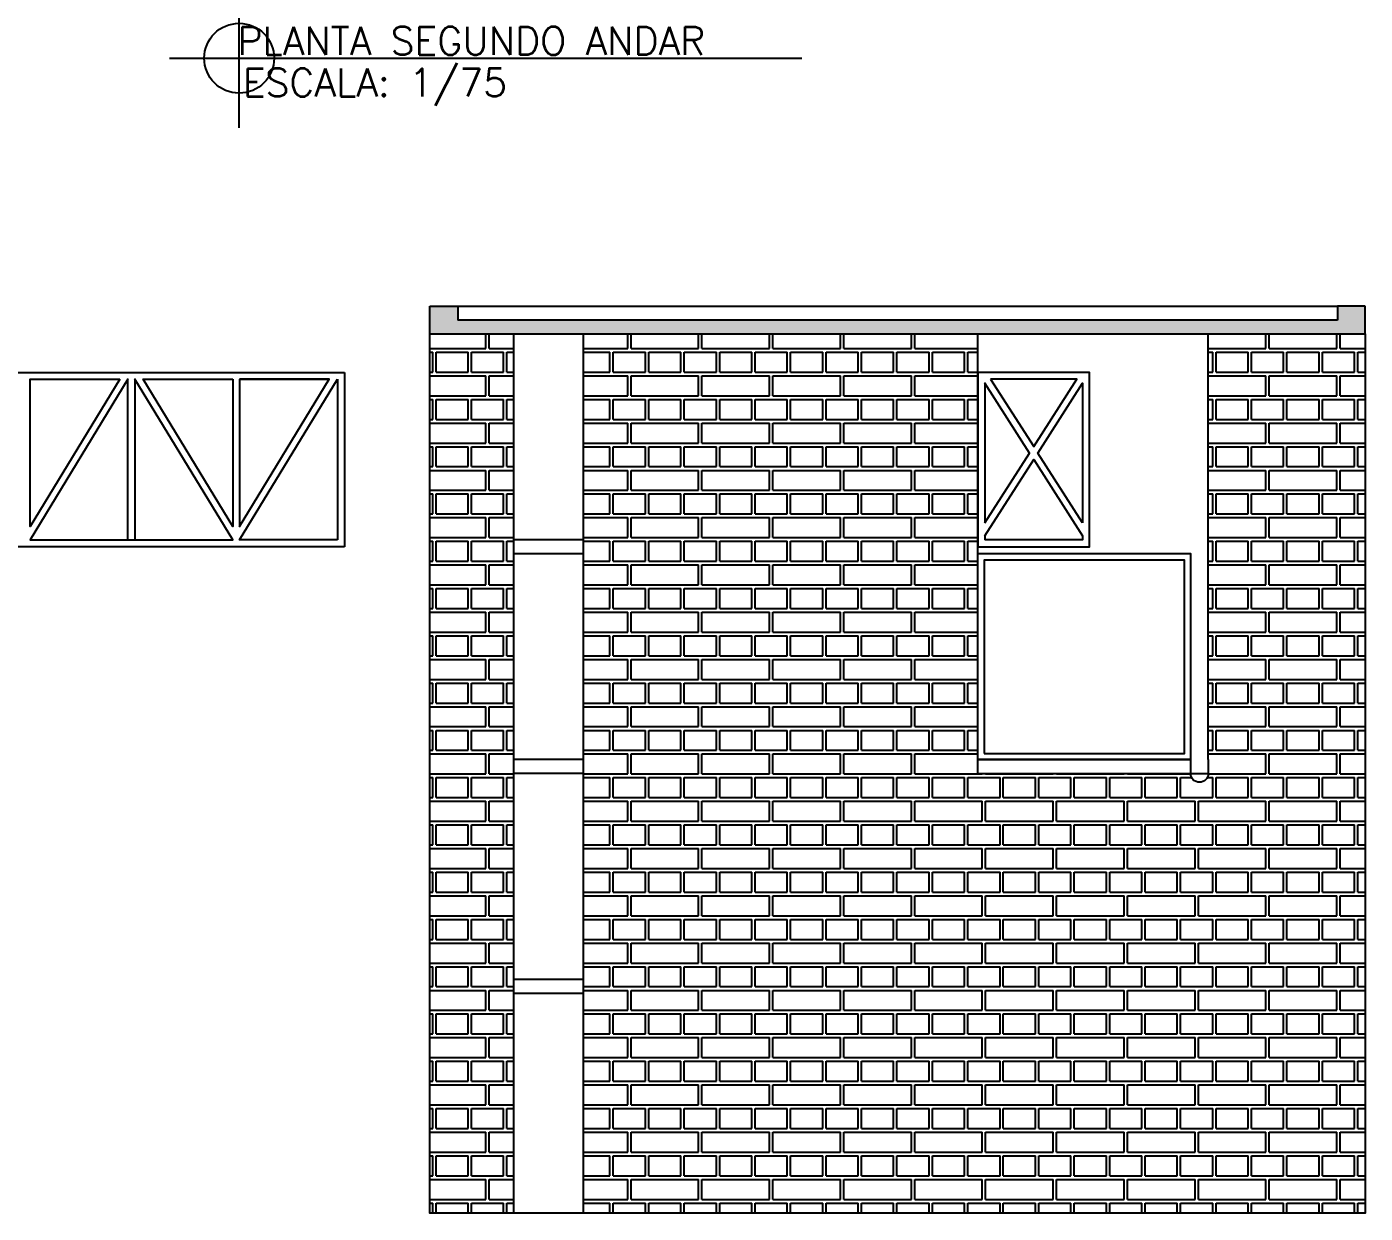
# Model space of a CAD drawing. Header units: millimetres. Extents: x 989.2 to 1073.6, y 1022.3 to 1081.3.
# Drawn here: x 1031.73 to 1050.9, y 1046.42 to 1063.42 of the extents above; entities that cross this region are included whole.
import ezdxf

# ---------------------------------------------------------------- set-up
doc = ezdxf.new("R2010")
doc.units = ezdxf.units.MM
doc.header["$PDMODE"] = 34
for name, color, linetype in [('ALVENARIA', 4, 'Continuous'), ('CAIXILHOS', 1, 'Continuous'), ('HACHURA', 253, 'Continuous'), ('TEXTOS', 2, 'Continuous')]:
    doc.layers.add(name, color=color, linetype=linetype)
doc.styles.add('1.50', font='simplex.shx', dxfattribs={"height": 0.06})

msp = doc.modelspace()

# ---------------------------------------------------------------- hatches: boundary and pattern name
at = {"layer": 'HACHURA', "ltscale": 0.05}
h = msp.add_hatch(color=256, dxfattribs=at)
h.dxf.hatch_style = 1
h.paths.add_polyline_path([(1050.904, 1059.016), (1050.904, 1059.416), (1050.504, 1059.416), (1050.504, 1059.216), (1037.904, 1059.216), (1037.904, 1059.416), (1037.504, 1059.416), (1037.504, 1059.016)])
h = msp.add_hatch(dxfattribs=at)
h.set_pattern_fill('AR-BRELM', color=256, scale=0.005)
h.paths.add_polyline_path([(1038.704, 1059.016), (1037.504, 1059.016), (1037.504, 1046.416), (1038.704, 1046.416)])
h.paths.add_polyline_path([(1050.904, 1059.016), (1048.654, 1059.016), (1048.654, 1052.916), (1048.654, 1052.716, -1), (1048.404, 1052.716), (1045.354, 1052.716), (1045.354, 1052.916), (1045.354, 1059.016), (1039.704, 1059.016), (1039.704, 1046.416), (1050.904, 1046.416)])

# ---------------------------------------------------------------- linework, layer by layer
at = {"layer": 'ALVENARIA', "color": 4, "ltscale": 0.05}
for p, q in [((1037.504, 1059.016), (1037.504, 1059.416)), ((1037.504, 1059.416), (1037.904, 1059.416)), ((1037.904, 1059.416), (1037.904, 1059.216)), ((1050.904, 1059.416), (1050.504, 1059.416)), ((1050.504, 1059.416), (1050.504, 1059.216)), ((1050.904, 1059.016), (1050.904, 1059.416)), ((1050.504, 1059.216), (1037.904, 1059.216)), ((1037.504, 1059.016), (1050.904, 1059.016))]:
    msp.add_line(p, q, dxfattribs=at)
at = {"layer": 'ALVENARIA', "color": 2, "ltscale": 0.05}
msp.add_line((1037.904, 1059.416), (1050.504, 1059.416), dxfattribs=at)
at = {"layer": 'ALVENARIA', "ltscale": 0.05}
for p, q in [((1038.704, 1046.416), (1038.704, 1059.016)), ((1039.704, 1046.416), (1039.704, 1059.016)), ((1048.654, 1052.916), (1048.654, 1059.016)), ((1045.354, 1052.716), (1045.354, 1052.916)), ((1045.354, 1052.716), (1048.404, 1052.716)), ((1048.404, 1052.716), (1048.654, 1052.716))]:
    msp.add_line(p, q, dxfattribs=at)
for points in [[(1050.904, 1059.016), (1050.904, 1046.416), (1037.504, 1046.416), (1037.504, 1059.016)], [(1045.354, 1052.916), (1048.404, 1052.916), (1045.354, 1052.916), (1045.354, 1059.016)]]:
    msp.add_lwpolyline(points, dxfattribs=at)
msp.add_lwpolyline([(1048.654, 1052.916), (1048.654, 1052.716, -1), (1048.404, 1052.716), (1048.404, 1055.866), (1045.354, 1055.866)], format="xyb", dxfattribs=at)
at = {"layer": 'CAIXILHOS', "color": 3, "ltscale": 0.05}
for p, q in [((1036.277, 1058.466), (1036.277, 1055.966)), ((1045.354, 1058.466), (1045.354, 1055.966)), ((1034.777, 1058.366), (1036.06, 1058.366)), ((1036.177, 1058.366), (1036.177, 1056.066)), ((1045.454, 1056.122), (1045.454, 1056.066)), ((1036.277, 1055.966), (1029.177, 1055.966))]:
    msp.add_line(p, q, dxfattribs=at)
at = {"layer": 'CAIXILHOS', "ltscale": 0.05}
for p, q in [((1039.704, 1056.066), (1038.704, 1056.066)), ((1039.704, 1055.866), (1038.704, 1055.866)), ((1039.704, 1052.916), (1038.704, 1052.916)), ((1039.704, 1052.716), (1038.704, 1052.716)), ((1039.704, 1049.766), (1038.704, 1049.766)), ((1039.704, 1049.566), (1038.704, 1049.566))]:
    msp.add_line(p, q, dxfattribs=at)
at = {"layer": 'CAIXILHOS', "color": 3, "ltscale": 0.05}
for points in [[(1029.177, 1058.466), (1031.327, 1058.466), (1036.277, 1058.466)], [(1045.354, 1055.966), (1046.954, 1055.966), (1046.954, 1058.466), (1045.354, 1058.466)], [(1033.177, 1056.066), (1033.177, 1058.366), (1031.777, 1056.066), (1034.677, 1056.066), (1033.277, 1058.366), (1033.277, 1056.066)], [(1036.177, 1056.066), (1034.777, 1056.066), (1036.177, 1058.366)], [(1045.454, 1056.122), (1046.154, 1057.216), (1046.854, 1056.122), (1046.854, 1056.066), (1045.454, 1056.066)]]:
    msp.add_lwpolyline(points, dxfattribs=at)
for points in [[(1033.06, 1058.366), (1031.777, 1056.258), (1031.777, 1058.366)], [(1034.677, 1058.366), (1034.677, 1056.258), (1033.394, 1058.366)], [(1034.777, 1058.366), (1034.777, 1056.258), (1036.06, 1058.366)], [(1045.454, 1056.308), (1046.094, 1057.309), (1045.454, 1058.31)], [(1045.536, 1058.366), (1046.154, 1057.401), (1046.771, 1058.366)], [(1046.854, 1056.308), (1046.213, 1057.309), (1046.854, 1058.31)]]:
    msp.add_lwpolyline(points, close=True, dxfattribs=at)
at = {"layer": 'CAIXILHOS', "ltscale": 0.05}
msp.add_lwpolyline([(1045.444, 1053.006), (1048.314, 1053.006), (1048.314, 1055.776), (1045.444, 1055.776)], close=True, dxfattribs=at)
at = {"layer": 'TEXTOS', "ltscale": 0.05}
msp.add_line((1034.77, 1062.968), (1042.832, 1062.968), dxfattribs=at)
msp.add_point((1034.77, 1062.968), dxfattribs=at)

# ---------------------------------------------------------------- texts
at = {"layer": 'TEXTOS', "ltscale": 0.05, "char_height": 0.4, "attachment_point": 1, "style": '1.50'}
for s, insert in [('PLANTA SEGUNDO ANDAR', (1034.744, 1063.418)), ('ESCALA: 1/75 ', (1034.82, 1062.819))]:
    msp.add_mtext_dynamic_manual_height_columns(s, width=12.32857, gutter_width=0.3, heights=[0], dxfattribs=dict(at, insert=insert))

doc.saveas('drawing.dxf')
